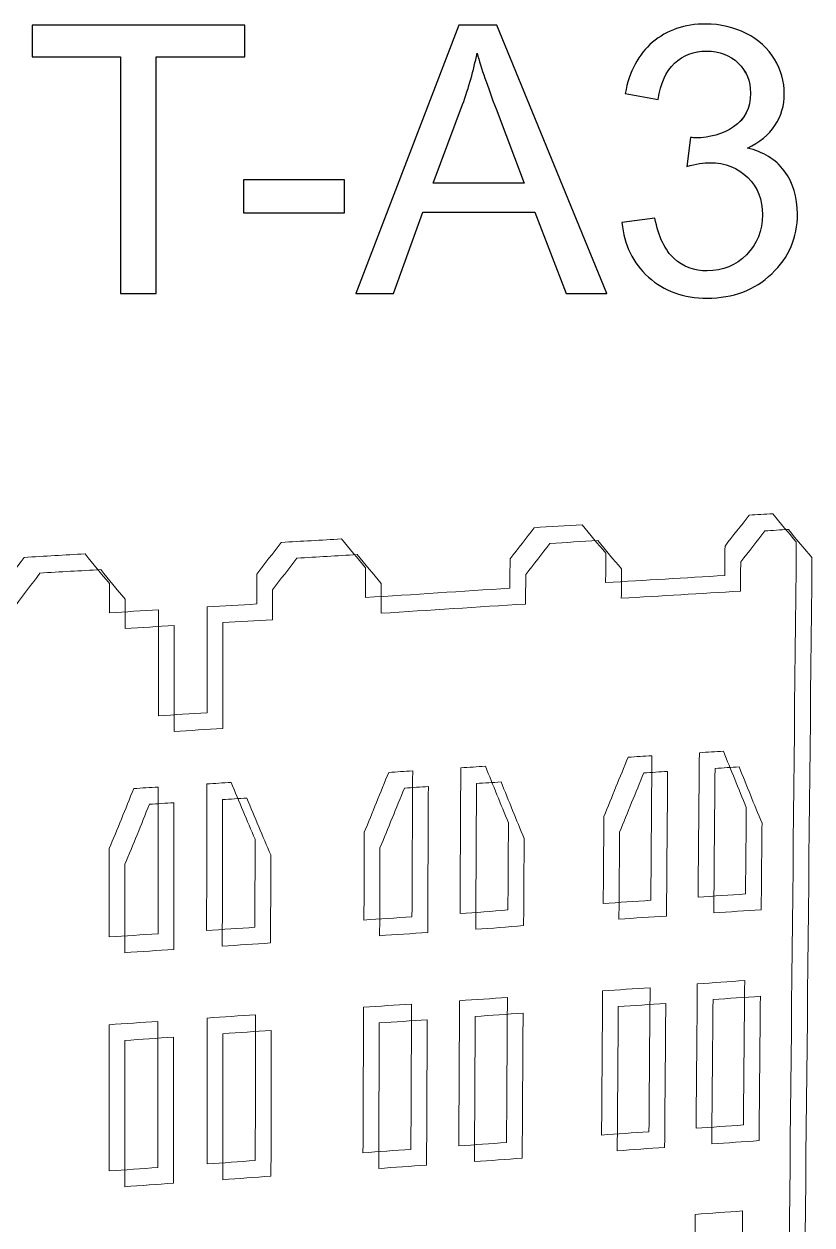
# Model space of a CAD drawing. Header units: centimetres. Extents: x -10.6 to 11.8, y -10.5 to 10.6.
# Drawn here: x 3.647 to 4.464, y -1.28 to -0.036 of the extents above; entities that cross this region are included whole.
import ezdxf

# ---------------------------------------------------------------- set-up
doc = ezdxf.new("R2010")
doc.units = ezdxf.units.CM
doc.header["$MEASUREMENT"] = 0
doc.layers.add('Livello 1', color=7, linetype='Continuous')

msp = doc.modelspace()

# ---------------------------------------------------------------- linework, layer by layer
at = {"layer": 'Livello 1', "color": 250, "lineweight": 9}
for points, knots in [([(4.26664, -0.24178), (4.26664, -0.24178), (4.30072, -0.23725), (4.30072, -0.23725), (4.30072, -0.23725), (4.30467, -0.25659), (4.31133, -0.27049), (4.32071, -0.27903), (4.32071, -0.27903), (4.33015, -0.28757), (4.3416, -0.29184), (4.35512, -0.29184), (4.35512, -0.29184), (4.37116, -0.29184), (4.38474, -0.28627), (4.3958, -0.27515), (4.3958, -0.27515), (4.40679, -0.26403), (4.41236, -0.25025), (4.41236, -0.23382), (4.41236, -0.23382), (4.41236, -0.21817), (4.40725, -0.20523), (4.39703, -0.19508), (4.39703, -0.19508), (4.38674, -0.18493), (4.37374, -0.17982), (4.35796, -0.17982), (4.35796, -0.17982), (4.35149, -0.17982), (4.34347, -0.18111), (4.3339, -0.18363), (4.3339, -0.18363), (4.3339, -0.18363), (4.33772, -0.15369), (4.33772, -0.15369), (4.33772, -0.15369), (4.33998, -0.15395), (4.34179, -0.15408), (4.34322, -0.15408), (4.34322, -0.15408), (4.3577, -0.15408), (4.37077, -0.15026), (4.38241, -0.14269), (4.38241, -0.14269), (4.39405, -0.13512), (4.39987, -0.12342), (4.39987, -0.10764), (4.39987, -0.10764), (4.39987, -0.09515), (4.3956, -0.08474), (4.38713, -0.07659), (4.38713, -0.07659), (4.37866, -0.06838), (4.36773, -0.06424), (4.35434, -0.06424), (4.35434, -0.06424), (4.34108, -0.06424), (4.33002, -0.06844), (4.32123, -0.07672), (4.32123, -0.07672), (4.31236, -0.08507), (4.30667, -0.09761), (4.30415, -0.1143), (4.30415, -0.1143), (4.30415, -0.1143), (4.27007, -0.10822), (4.27007, -0.10822), (4.27007, -0.10822), (4.27421, -0.08532), (4.28371, -0.0676), (4.29846, -0.05506), (4.29846, -0.05506), (4.31327, -0.04251), (4.33164, -0.03617), (4.35363, -0.03617), (4.35363, -0.03617), (4.36876, -0.03617), (4.38273, -0.03947), (4.39547, -0.04594), (4.39547, -0.04594), (4.40822, -0.05247), (4.41798, -0.06133), (4.42477, -0.07258), (4.42477, -0.07258), (4.4315, -0.08384), (4.43493, -0.09574), (4.43493, -0.10841), (4.43493, -0.10841), (4.43493, -0.12038), (4.43169, -0.13131), (4.42523, -0.1412), (4.42523, -0.1412), (4.41876, -0.15104), (4.40925, -0.15886), (4.39664, -0.16468), (4.39664, -0.16468), (4.41307, -0.16843), (4.42581, -0.17632), (4.43493, -0.18829), (4.43493, -0.18829), (4.44398, -0.20019), (4.44851, -0.21513), (4.44851, -0.23305), (4.44851, -0.23305), (4.44851, -0.2573), (4.43971, -0.27787), (4.42199, -0.29475), (4.42199, -0.29475), (4.40434, -0.31163), (4.38196, -0.32004), (4.35492, -0.32004), (4.35492, -0.32004), (4.33054, -0.32004), (4.3103, -0.31279), (4.29419, -0.29824), (4.29419, -0.29824), (4.27809, -0.28375), (4.2689, -0.26493), (4.26664, -0.24178)], [0, 0, 0, 0, 0.0333333, 0.0333333, 0.0333333, 0.0333333, 0.0666667, 0.0666667, 0.0666667, 0.0666667, 0.1, 0.1, 0.1, 0.1, 0.1333333, 0.1333333, 0.1333333, 0.1333333, 0.1666667, 0.1666667, 0.1666667, 0.1666667, 0.2, 0.2, 0.2, 0.2, 0.2333333, 0.2333333, 0.2333333, 0.2333333, 0.2666667, 0.2666667, 0.2666667, 0.2666667, 0.3, 0.3, 0.3, 0.3, 0.3333333, 0.3333333, 0.3333333, 0.3333333, 0.3666667, 0.3666667, 0.3666667, 0.3666667, 0.4, 0.4, 0.4, 0.4, 0.4333333, 0.4333333, 0.4333333, 0.4333333, 0.4666667, 0.4666667, 0.4666667, 0.4666667, 0.5, 0.5, 0.5, 0.5, 0.5333333, 0.5333333, 0.5333333, 0.5333333, 0.5666667, 0.5666667, 0.5666667, 0.5666667, 0.6, 0.6, 0.6, 0.6, 0.6333333, 0.6333333, 0.6333333, 0.6333333, 0.6666667, 0.6666667, 0.6666667, 0.6666667, 0.7, 0.7, 0.7, 0.7, 0.7333333, 0.7333333, 0.7333333, 0.7333333, 0.7666667, 0.7666667, 0.7666667, 0.7666667, 0.8, 0.8, 0.8, 0.8, 0.8333333, 0.8333333, 0.8333333, 0.8333333, 0.8666667, 0.8666667, 0.8666667, 0.8666667, 0.9, 0.9, 0.9, 0.9, 0.9333333, 0.9333333, 0.9333333, 0.9333333, 0.9666667, 0.9666667, 0.9666667, 0.9666667, 1, 1, 1, 1]), ([(4.26665, -0.24178), (4.26665, -0.24178), (4.30073, -0.23725), (4.30073, -0.23725), (4.30073, -0.23725), (4.30468, -0.25659), (4.31134, -0.27049), (4.32072, -0.27903), (4.32072, -0.27903), (4.33016, -0.28757), (4.34161, -0.29184), (4.35513, -0.29184), (4.35513, -0.29184), (4.37117, -0.29184), (4.38475, -0.28627), (4.39581, -0.27515), (4.39581, -0.27515), (4.4068, -0.26403), (4.41237, -0.25025), (4.41237, -0.23382), (4.41237, -0.23382), (4.41237, -0.21817), (4.40726, -0.20523), (4.39704, -0.19508), (4.39704, -0.19508), (4.38675, -0.18493), (4.37375, -0.17982), (4.35797, -0.17982), (4.35797, -0.17982), (4.3515, -0.17982), (4.34348, -0.18111), (4.33391, -0.18363), (4.33391, -0.18363), (4.33391, -0.18363), (4.33773, -0.15369), (4.33773, -0.15369), (4.33773, -0.15369), (4.33999, -0.15395), (4.3418, -0.15408), (4.34323, -0.15408), (4.34323, -0.15408), (4.35771, -0.15408), (4.37078, -0.15026), (4.38242, -0.14269), (4.38242, -0.14269), (4.39406, -0.13512), (4.39988, -0.12342), (4.39988, -0.10764), (4.39988, -0.10764), (4.39988, -0.09515), (4.39561, -0.08474), (4.38714, -0.07659), (4.38714, -0.07659), (4.37867, -0.06838), (4.36774, -0.06424), (4.35435, -0.06424), (4.35435, -0.06424), (4.34109, -0.06424), (4.33003, -0.06844), (4.32124, -0.07672), (4.32124, -0.07672), (4.31237, -0.08507), (4.30668, -0.09761), (4.30416, -0.1143), (4.30416, -0.1143), (4.30416, -0.1143), (4.27008, -0.10822), (4.27008, -0.10822), (4.27008, -0.10822), (4.27422, -0.08532), (4.28372, -0.0676), (4.29847, -0.05506), (4.29847, -0.05506), (4.31328, -0.04251), (4.33165, -0.03617), (4.35364, -0.03617), (4.35364, -0.03617), (4.36877, -0.03617), (4.38274, -0.03947), (4.39548, -0.04594), (4.39548, -0.04594), (4.40823, -0.05247), (4.41799, -0.06133), (4.42478, -0.07258), (4.42478, -0.07258), (4.43151, -0.08384), (4.43494, -0.09574), (4.43494, -0.10841), (4.43494, -0.10841), (4.43494, -0.12038), (4.4317, -0.13131), (4.42524, -0.1412), (4.42524, -0.1412), (4.41877, -0.15104), (4.40926, -0.15886), (4.39665, -0.16468), (4.39665, -0.16468), (4.41308, -0.16843), (4.42582, -0.17632), (4.43494, -0.18829), (4.43494, -0.18829), (4.44399, -0.20019), (4.44852, -0.21513), (4.44852, -0.23305), (4.44852, -0.23305), (4.44852, -0.2573), (4.43972, -0.27787), (4.422, -0.29475), (4.422, -0.29475), (4.40435, -0.31163), (4.38197, -0.32004), (4.35493, -0.32004), (4.35493, -0.32004), (4.33055, -0.32004), (4.31031, -0.31279), (4.2942, -0.29824), (4.2942, -0.29824), (4.2781, -0.28375), (4.26891, -0.26493), (4.26665, -0.24178)], [0, 0, 0, 0, 0.0333333, 0.0333333, 0.0333333, 0.0333333, 0.0666667, 0.0666667, 0.0666667, 0.0666667, 0.1, 0.1, 0.1, 0.1, 0.1333333, 0.1333333, 0.1333333, 0.1333333, 0.1666667, 0.1666667, 0.1666667, 0.1666667, 0.2, 0.2, 0.2, 0.2, 0.2333333, 0.2333333, 0.2333333, 0.2333333, 0.2666667, 0.2666667, 0.2666667, 0.2666667, 0.3, 0.3, 0.3, 0.3, 0.3333333, 0.3333333, 0.3333333, 0.3333333, 0.3666667, 0.3666667, 0.3666667, 0.3666667, 0.4, 0.4, 0.4, 0.4, 0.4333333, 0.4333333, 0.4333333, 0.4333333, 0.4666667, 0.4666667, 0.4666667, 0.4666667, 0.5, 0.5, 0.5, 0.5, 0.5333333, 0.5333333, 0.5333333, 0.5333333, 0.5666667, 0.5666667, 0.5666667, 0.5666667, 0.6, 0.6, 0.6, 0.6, 0.6333333, 0.6333333, 0.6333333, 0.6333333, 0.6666667, 0.6666667, 0.6666667, 0.6666667, 0.7, 0.7, 0.7, 0.7, 0.7333333, 0.7333333, 0.7333333, 0.7333333, 0.7666667, 0.7666667, 0.7666667, 0.7666667, 0.8, 0.8, 0.8, 0.8, 0.8333333, 0.8333333, 0.8333333, 0.8333333, 0.8666667, 0.8666667, 0.8666667, 0.8666667, 0.9, 0.9, 0.9, 0.9, 0.9333333, 0.9333333, 0.9333333, 0.9333333, 0.9666667, 0.9666667, 0.9666667, 0.9666667, 1, 1, 1, 1]), ([(3.74729, -0.31512), (3.74729, -0.31512), (3.74729, -0.07012), (3.74729, -0.07012), (3.74729, -0.07012), (3.74729, -0.07012), (3.65577, -0.07012), (3.65577, -0.07012), (3.65577, -0.07012), (3.65577, -0.07012), (3.65577, -0.03733), (3.65577, -0.03733), (3.65577, -0.03733), (3.65577, -0.03733), (3.87593, -0.03733), (3.87593, -0.03733), (3.87593, -0.03733), (3.87593, -0.03733), (3.87593, -0.07012), (3.87593, -0.07012), (3.87593, -0.07012), (3.87593, -0.07012), (3.78402, -0.07012), (3.78402, -0.07012), (3.78402, -0.07012), (3.78402, -0.07012), (3.78402, -0.31512), (3.78402, -0.31512), (3.78402, -0.31512), (3.78402, -0.31512), (3.74729, -0.31512), (3.74729, -0.31512)], [0, 0, 0, 0, 0.125, 0.125, 0.125, 0.125, 0.25, 0.25, 0.25, 0.25, 0.375, 0.375, 0.375, 0.375, 0.5, 0.5, 0.5, 0.5, 0.625, 0.625, 0.625, 0.625, 0.75, 0.75, 0.75, 0.75, 0.875, 0.875, 0.875, 0.875, 1, 1, 1, 1]), ([(3.7473, -0.31512), (3.7473, -0.31512), (3.7473, -0.07012), (3.7473, -0.07012), (3.7473, -0.07012), (3.7473, -0.07012), (3.65578, -0.07012), (3.65578, -0.07012), (3.65578, -0.07012), (3.65578, -0.07012), (3.65578, -0.03733), (3.65578, -0.03733), (3.65578, -0.03733), (3.65578, -0.03733), (3.87594, -0.03733), (3.87594, -0.03733), (3.87594, -0.03733), (3.87594, -0.03733), (3.87594, -0.07012), (3.87594, -0.07012), (3.87594, -0.07012), (3.87594, -0.07012), (3.78403, -0.07012), (3.78403, -0.07012), (3.78403, -0.07012), (3.78403, -0.07012), (3.78403, -0.31512), (3.78403, -0.31512), (3.78403, -0.31512), (3.78403, -0.31512), (3.7473, -0.31512), (3.7473, -0.31512)], [0, 0, 0, 0, 0.125, 0.125, 0.125, 0.125, 0.25, 0.25, 0.25, 0.25, 0.375, 0.375, 0.375, 0.375, 0.5, 0.5, 0.5, 0.5, 0.625, 0.625, 0.625, 0.625, 0.75, 0.75, 0.75, 0.75, 0.875, 0.875, 0.875, 0.875, 1, 1, 1, 1]), ([(3.99092, -0.31512), (3.99092, -0.31512), (4.09763, -0.03733), (4.09763, -0.03733), (4.09763, -0.03733), (4.09763, -0.03733), (4.13722, -0.03733), (4.13722, -0.03733), (4.13722, -0.03733), (4.13722, -0.03733), (4.25092, -0.31512), (4.25092, -0.31512), (4.25092, -0.31512), (4.25092, -0.31512), (4.20901, -0.31512), (4.20901, -0.31512), (4.20901, -0.31512), (4.20901, -0.31512), (4.1766, -0.23098), (4.1766, -0.23098), (4.1766, -0.23098), (4.1766, -0.23098), (4.06045, -0.23098), (4.06045, -0.23098), (4.06045, -0.23098), (4.06045, -0.23098), (4.02998, -0.31512), (4.02998, -0.31512), (4.02998, -0.31512), (4.02998, -0.31512), (3.99092, -0.31512), (3.99092, -0.31512)], [0, 0, 0, 0, 0.125, 0.125, 0.125, 0.125, 0.25, 0.25, 0.25, 0.25, 0.375, 0.375, 0.375, 0.375, 0.5, 0.5, 0.5, 0.5, 0.625, 0.625, 0.625, 0.625, 0.75, 0.75, 0.75, 0.75, 0.875, 0.875, 0.875, 0.875, 1, 1, 1, 1]), ([(3.99093, -0.31512), (3.99093, -0.31512), (4.09764, -0.03733), (4.09764, -0.03733), (4.09764, -0.03733), (4.09764, -0.03733), (4.13723, -0.03733), (4.13723, -0.03733), (4.13723, -0.03733), (4.13723, -0.03733), (4.25093, -0.31512), (4.25093, -0.31512), (4.25093, -0.31512), (4.25093, -0.31512), (4.20902, -0.31512), (4.20902, -0.31512), (4.20902, -0.31512), (4.20902, -0.31512), (4.17661, -0.23098), (4.17661, -0.23098), (4.17661, -0.23098), (4.17661, -0.23098), (4.06046, -0.23098), (4.06046, -0.23098), (4.06046, -0.23098), (4.06046, -0.23098), (4.02999, -0.31512), (4.02999, -0.31512), (4.02999, -0.31512), (4.02999, -0.31512), (3.99093, -0.31512), (3.99093, -0.31512)], [0, 0, 0, 0, 0.125, 0.125, 0.125, 0.125, 0.25, 0.25, 0.25, 0.25, 0.375, 0.375, 0.375, 0.375, 0.5, 0.5, 0.5, 0.5, 0.625, 0.625, 0.625, 0.625, 0.75, 0.75, 0.75, 0.75, 0.875, 0.875, 0.875, 0.875, 1, 1, 1, 1]), ([(4.07105, -0.20103), (4.07105, -0.20103), (4.16529, -0.20103), (4.16529, -0.20103), (4.16529, -0.20103), (4.16529, -0.20103), (4.13625, -0.12413), (4.13625, -0.12413), (4.13625, -0.12413), (4.12745, -0.10078), (4.12085, -0.08157), (4.11658, -0.0665), (4.11658, -0.0665), (4.11303, -0.08435), (4.10805, -0.10201), (4.10158, -0.1196), (4.10158, -0.1196), (4.10158, -0.1196), (4.07105, -0.20103), (4.07105, -0.20103)], [0, 0, 0, 0, 0.2, 0.2, 0.2, 0.2, 0.4, 0.4, 0.4, 0.4, 0.6, 0.6, 0.6, 0.6, 0.8, 0.8, 0.8, 0.8, 1, 1, 1, 1]), ([(4.07106, -0.20103), (4.07106, -0.20103), (4.1653, -0.20103), (4.1653, -0.20103), (4.1653, -0.20103), (4.1653, -0.20103), (4.13626, -0.12413), (4.13626, -0.12413), (4.13626, -0.12413), (4.12746, -0.10078), (4.12086, -0.08157), (4.11659, -0.0665), (4.11659, -0.0665), (4.11304, -0.08435), (4.10806, -0.10201), (4.10159, -0.1196), (4.10159, -0.1196), (4.10159, -0.1196), (4.07106, -0.20103), (4.07106, -0.20103)], [0, 0, 0, 0, 0.2, 0.2, 0.2, 0.2, 0.4, 0.4, 0.4, 0.4, 0.6, 0.6, 0.6, 0.6, 0.8, 0.8, 0.8, 0.8, 1, 1, 1, 1]), ([(3.87457, -0.23175), (3.87457, -0.23175), (3.87457, -0.19747), (3.87457, -0.19747), (3.87457, -0.19747), (3.87457, -0.19747), (3.97941, -0.19747), (3.97941, -0.19747), (3.97941, -0.19747), (3.97941, -0.19747), (3.97941, -0.23175), (3.97941, -0.23175), (3.97941, -0.23175), (3.97941, -0.23175), (3.87457, -0.23175), (3.87457, -0.23175)], [0, 0, 0, 0, 0.25, 0.25, 0.25, 0.25, 0.5, 0.5, 0.5, 0.5, 0.75, 0.75, 0.75, 0.75, 1, 1, 1, 1]), ([(3.87458, -0.23175), (3.87458, -0.23175), (3.87458, -0.19747), (3.87458, -0.19747), (3.87458, -0.19747), (3.87458, -0.19747), (3.97942, -0.19747), (3.97942, -0.19747), (3.97942, -0.19747), (3.97942, -0.19747), (3.97942, -0.23175), (3.97942, -0.23175), (3.97942, -0.23175), (3.97942, -0.23175), (3.87458, -0.23175), (3.87458, -0.23175)], [0, 0, 0, 0, 0.25, 0.25, 0.25, 0.25, 0.5, 0.5, 0.5, 0.5, 0.75, 0.75, 0.75, 0.75, 1, 1, 1, 1])]:
    msp.add_open_spline(points, degree=3, knots=knots, dxfattribs=at)
at = {"layer": 'Livello 1', "color": 7}
for points, knots in [([(4.26665, -0.24178), (4.26665, -0.24178), (4.30073, -0.23725), (4.30073, -0.23725), (4.30073, -0.23725), (4.30468, -0.25659), (4.31134, -0.27049), (4.32072, -0.27903), (4.32072, -0.27903), (4.33016, -0.28757), (4.34161, -0.29184), (4.35513, -0.29184), (4.35513, -0.29184), (4.37117, -0.29184), (4.38475, -0.28627), (4.39581, -0.27515), (4.39581, -0.27515), (4.4068, -0.26403), (4.41237, -0.25025), (4.41237, -0.23382), (4.41237, -0.23382), (4.41237, -0.21817), (4.40726, -0.20523), (4.39704, -0.19508), (4.39704, -0.19508), (4.38675, -0.18493), (4.37375, -0.17982), (4.35797, -0.17982), (4.35797, -0.17982), (4.3515, -0.17982), (4.34348, -0.18111), (4.33391, -0.18363), (4.33391, -0.18363), (4.33391, -0.18363), (4.33773, -0.15369), (4.33773, -0.15369), (4.33773, -0.15369), (4.33999, -0.15395), (4.3418, -0.15408), (4.34323, -0.15408), (4.34323, -0.15408), (4.35771, -0.15408), (4.37078, -0.15026), (4.38242, -0.14269), (4.38242, -0.14269), (4.39406, -0.13512), (4.39988, -0.12342), (4.39988, -0.10764), (4.39988, -0.10764), (4.39988, -0.09515), (4.39561, -0.08474), (4.38714, -0.07659), (4.38714, -0.07659), (4.37867, -0.06838), (4.36774, -0.06424), (4.35435, -0.06424), (4.35435, -0.06424), (4.34109, -0.06424), (4.33003, -0.06844), (4.32124, -0.07672), (4.32124, -0.07672), (4.31237, -0.08507), (4.30668, -0.09761), (4.30416, -0.1143), (4.30416, -0.1143), (4.30416, -0.1143), (4.27008, -0.10822), (4.27008, -0.10822), (4.27008, -0.10822), (4.27422, -0.08532), (4.28372, -0.0676), (4.29847, -0.05506), (4.29847, -0.05506), (4.31328, -0.04251), (4.33165, -0.03617), (4.35364, -0.03617), (4.35364, -0.03617), (4.36877, -0.03617), (4.38274, -0.03947), (4.39548, -0.04594), (4.39548, -0.04594), (4.40823, -0.05247), (4.41799, -0.06133), (4.42478, -0.07258), (4.42478, -0.07258), (4.43151, -0.08384), (4.43494, -0.09574), (4.43494, -0.10841), (4.43494, -0.10841), (4.43494, -0.12038), (4.4317, -0.13131), (4.42524, -0.1412), (4.42524, -0.1412), (4.41877, -0.15104), (4.40926, -0.15886), (4.39665, -0.16468), (4.39665, -0.16468), (4.41308, -0.16843), (4.42582, -0.17632), (4.43494, -0.18829), (4.43494, -0.18829), (4.44399, -0.20019), (4.44852, -0.21513), (4.44852, -0.23305), (4.44852, -0.23305), (4.44852, -0.2573), (4.43972, -0.27787), (4.422, -0.29475), (4.422, -0.29475), (4.40435, -0.31163), (4.38197, -0.32004), (4.35493, -0.32004), (4.35493, -0.32004), (4.33055, -0.32004), (4.31031, -0.31279), (4.2942, -0.29824), (4.2942, -0.29824), (4.2781, -0.28375), (4.26891, -0.26493), (4.26665, -0.24178)], [0, 0, 0, 0, 0.0333333, 0.0333333, 0.0333333, 0.0333333, 0.0666667, 0.0666667, 0.0666667, 0.0666667, 0.1, 0.1, 0.1, 0.1, 0.1333333, 0.1333333, 0.1333333, 0.1333333, 0.1666667, 0.1666667, 0.1666667, 0.1666667, 0.2, 0.2, 0.2, 0.2, 0.2333333, 0.2333333, 0.2333333, 0.2333333, 0.2666667, 0.2666667, 0.2666667, 0.2666667, 0.3, 0.3, 0.3, 0.3, 0.3333333, 0.3333333, 0.3333333, 0.3333333, 0.3666667, 0.3666667, 0.3666667, 0.3666667, 0.4, 0.4, 0.4, 0.4, 0.4333333, 0.4333333, 0.4333333, 0.4333333, 0.4666667, 0.4666667, 0.4666667, 0.4666667, 0.5, 0.5, 0.5, 0.5, 0.5333333, 0.5333333, 0.5333333, 0.5333333, 0.5666667, 0.5666667, 0.5666667, 0.5666667, 0.6, 0.6, 0.6, 0.6, 0.6333333, 0.6333333, 0.6333333, 0.6333333, 0.6666667, 0.6666667, 0.6666667, 0.6666667, 0.7, 0.7, 0.7, 0.7, 0.7333333, 0.7333333, 0.7333333, 0.7333333, 0.7666667, 0.7666667, 0.7666667, 0.7666667, 0.8, 0.8, 0.8, 0.8, 0.8333333, 0.8333333, 0.8333333, 0.8333333, 0.8666667, 0.8666667, 0.8666667, 0.8666667, 0.9, 0.9, 0.9, 0.9, 0.9333333, 0.9333333, 0.9333333, 0.9333333, 0.9666667, 0.9666667, 0.9666667, 0.9666667, 1, 1, 1, 1]), ([(3.7473, -0.31512), (3.7473, -0.31512), (3.7473, -0.07012), (3.7473, -0.07012), (3.7473, -0.07012), (3.7473, -0.07012), (3.65578, -0.07012), (3.65578, -0.07012), (3.65578, -0.07012), (3.65578, -0.07012), (3.65578, -0.03733), (3.65578, -0.03733), (3.65578, -0.03733), (3.65578, -0.03733), (3.87594, -0.03733), (3.87594, -0.03733), (3.87594, -0.03733), (3.87594, -0.03733), (3.87594, -0.07012), (3.87594, -0.07012), (3.87594, -0.07012), (3.87594, -0.07012), (3.78403, -0.07012), (3.78403, -0.07012), (3.78403, -0.07012), (3.78403, -0.07012), (3.78403, -0.31512), (3.78403, -0.31512), (3.78403, -0.31512), (3.78403, -0.31512), (3.7473, -0.31512), (3.7473, -0.31512)], [0, 0, 0, 0, 0.125, 0.125, 0.125, 0.125, 0.25, 0.25, 0.25, 0.25, 0.375, 0.375, 0.375, 0.375, 0.5, 0.5, 0.5, 0.5, 0.625, 0.625, 0.625, 0.625, 0.75, 0.75, 0.75, 0.75, 0.875, 0.875, 0.875, 0.875, 1, 1, 1, 1]), ([(3.99093, -0.31512), (3.99093, -0.31512), (4.09764, -0.03733), (4.09764, -0.03733), (4.09764, -0.03733), (4.09764, -0.03733), (4.13723, -0.03733), (4.13723, -0.03733), (4.13723, -0.03733), (4.13723, -0.03733), (4.25093, -0.31512), (4.25093, -0.31512), (4.25093, -0.31512), (4.25093, -0.31512), (4.20902, -0.31512), (4.20902, -0.31512), (4.20902, -0.31512), (4.20902, -0.31512), (4.17661, -0.23098), (4.17661, -0.23098), (4.17661, -0.23098), (4.17661, -0.23098), (4.06046, -0.23098), (4.06046, -0.23098), (4.06046, -0.23098), (4.06046, -0.23098), (4.02999, -0.31512), (4.02999, -0.31512), (4.02999, -0.31512), (4.02999, -0.31512), (3.99093, -0.31512), (3.99093, -0.31512)], [0, 0, 0, 0, 0.125, 0.125, 0.125, 0.125, 0.25, 0.25, 0.25, 0.25, 0.375, 0.375, 0.375, 0.375, 0.5, 0.5, 0.5, 0.5, 0.625, 0.625, 0.625, 0.625, 0.75, 0.75, 0.75, 0.75, 0.875, 0.875, 0.875, 0.875, 1, 1, 1, 1]), ([(4.07106, -0.20103), (4.07106, -0.20103), (4.1653, -0.20103), (4.1653, -0.20103), (4.1653, -0.20103), (4.1653, -0.20103), (4.13626, -0.12413), (4.13626, -0.12413), (4.13626, -0.12413), (4.12746, -0.10078), (4.12086, -0.08157), (4.11659, -0.0665), (4.11659, -0.0665), (4.11304, -0.08435), (4.10806, -0.10201), (4.10159, -0.1196), (4.10159, -0.1196), (4.10159, -0.1196), (4.07106, -0.20103), (4.07106, -0.20103)], [0, 0, 0, 0, 0.2, 0.2, 0.2, 0.2, 0.4, 0.4, 0.4, 0.4, 0.6, 0.6, 0.6, 0.6, 0.8, 0.8, 0.8, 0.8, 1, 1, 1, 1]), ([(3.87458, -0.23175), (3.87458, -0.23175), (3.87458, -0.19747), (3.87458, -0.19747), (3.87458, -0.19747), (3.87458, -0.19747), (3.97942, -0.19747), (3.97942, -0.19747), (3.97942, -0.19747), (3.97942, -0.19747), (3.97942, -0.23175), (3.97942, -0.23175), (3.97942, -0.23175), (3.97942, -0.23175), (3.87458, -0.23175), (3.87458, -0.23175)], [0, 0, 0, 0, 0.25, 0.25, 0.25, 0.25, 0.5, 0.5, 0.5, 0.5, 0.75, 0.75, 0.75, 0.75, 1, 1, 1, 1])]:
    msp.add_open_spline(points, degree=3, knots=knots, dxfattribs=at)
at = {"layer": 'Livello 1', "color": 7, "lineweight": 9}
for points, knots in [([(3.43862, -6.79409), (3.43845, -6.77824), (3.43839, -6.76172), (3.43833, -6.74521), (3.43833, -6.74521), (3.45399, -6.74214), (3.46977, -6.73904), (3.48556, -6.73596), (3.48556, -6.73596), (3.48563, -6.80575), (3.48584, -6.87492), (3.48616, -6.94406), (3.48616, -6.94406), (3.59179, -6.92283), (3.69685, -6.90172), (3.80141, -6.88069), (3.80141, -6.88069), (3.90539, -6.85977), (4.00901, -6.83893), (4.11217, -6.81819), (4.11217, -6.81819), (4.11259, -6.74996), (4.11312, -6.68174), (4.11366, -6.61287), (4.11366, -6.61287), (4.12884, -6.60989), (4.14415, -6.6069), (4.15945, -6.6039), (4.15945, -6.6039), (4.15923, -6.62018), (4.15912, -6.63643), (4.15901, -6.65206), (4.15901, -6.65206), (4.16278, -6.65506), (4.16667, -6.65805), (4.17044, -6.66041), (4.17044, -6.66041), (4.17423, -6.65968), (4.17803, -6.65892), (4.18193, -6.65816), (4.18193, -6.65816), (4.18561, -6.65743), (4.18952, -6.65667), (4.19332, -6.65591), (4.19332, -6.65591), (4.19701, -6.65205), (4.20096, -6.64754), (4.20478, -6.64304), (4.20478, -6.64304), (4.20774, -6.24327), (4.21087, -5.83788), (4.21389, -5.42874), (4.21389, -5.42874), (4.21695, -5.01462), (4.22007, -4.59547), (4.22321, -4.17135), (4.22321, -4.17135), (4.22652, -3.74097), (4.22974, -3.30622), (4.233, -2.86648), (4.233, -2.86648), (4.23629, -2.42111), (4.23963, -1.97012), (4.24314, -1.51413), (4.24314, -1.51413), (4.30004, -1.50965), (4.35681, -1.50518), (4.41372, -1.50071), (4.41372, -1.50071), (4.42183, -1.49075), (4.42995, -1.48016), (4.43833, -1.46957), (4.43833, -1.46957), (4.4413, -1.17342), (4.44431, -0.87417), (4.44734, -0.57244), (4.44734, -0.57244), (4.43907, -0.56297), (4.43105, -0.55349), (4.42302, -0.54338), (4.42302, -0.54338), (4.41477, -0.54387), (4.40652, -0.54434), (4.3984, -0.54482), (4.3984, -0.54482), (4.39005, -0.55589), (4.38171, -0.56633), (4.37349, -0.57678), (4.37349, -0.57678), (4.3734, -0.58737), (4.37331, -0.59734), (4.37322, -0.60731), (4.37322, -0.60731), (4.332, -0.60976), (4.2909, -0.6122), (4.2498, -0.61466), (4.2498, -0.61466), (4.24988, -0.60466), (4.24995, -0.59467), (4.25002, -0.58405), (4.25002, -0.58405), (4.24172, -0.57455), (4.23368, -0.56502), (4.2255, -0.55489), (4.2255, -0.55489), (4.209, -0.55585), (4.19236, -0.55682), (4.17586, -0.55777), (4.17586, -0.55777), (4.16754, -0.5689), (4.1591, -0.5794), (4.15078, -0.58989), (4.15078, -0.58989), (4.15073, -0.60053), (4.15066, -0.61055), (4.1506, -0.62056), (4.1506, -0.62056), (4.10074, -0.62353), (4.05089, -0.62713), (4.0009, -0.6301), (4.0009, -0.6301), (4.00094, -0.61943), (4.00098, -0.60939), (4.00102, -0.59934), (4.00102, -0.59934), (3.99256, -0.58916), (3.98435, -0.57961), (3.97601, -0.56942), (3.97601, -0.56942), (3.95525, -0.57063), (3.93449, -0.57183), (3.91373, -0.57304), (3.91373, -0.57304), (3.90519, -0.58423), (3.89679, -0.59479), (3.88851, -0.60597), (3.88851, -0.60597), (3.88849, -0.61604), (3.88846, -0.6261), (3.88843, -0.6368), (3.88843, -0.6368), (3.87116, -0.63782), (3.85416, -0.63884), (3.83703, -0.63986), (3.83703, -0.63986), (3.83695, -0.6764), (3.83689, -0.71293), (3.83682, -0.74946), (3.83682, -0.74946), (3.81996, -0.7505), (3.80311, -0.75154), (3.78639, -0.75258), (3.78639, -0.75258), (3.78643, -0.71601), (3.78648, -0.67944), (3.78653, -0.64287), (3.78653, -0.64287), (3.76965, -0.64388), (3.75264, -0.64489), (3.73577, -0.64589), (3.73577, -0.64589), (3.73578, -0.6358), (3.73578, -0.6257), (3.73578, -0.6156), (3.73578, -0.6156), (3.72716, -0.60537), (3.71878, -0.59576), (3.71041, -0.58489), (3.71041, -0.58489), (3.68952, -0.58612), (3.6685, -0.58734), (3.64735, -0.58856), (3.64735, -0.58856), (3.63885, -0.60044), (3.63035, -0.61106), (3.62199, -0.6223), (3.62199, -0.6223), (3.62199, -0.63243), (3.622, -0.64255), (3.62201, -0.65267), (3.62201, -0.65267), (3.571, -0.65572), (3.51972, -0.65876), (3.46857, -0.66181), (3.46857, -0.66181), (3.46854, -0.65102), (3.46852, -0.64087), (3.46849, -0.63072), (3.46849, -0.63072), (3.45982, -0.62044), (3.45128, -0.61078), (3.44261, -0.60049), (3.44261, -0.60049), (3.42546, -0.60149), (3.40831, -0.60248), (3.39129, -0.60348), (3.39129, -0.60348), (3.38257, -0.61543), (3.3741, -0.62674), (3.36564, -0.63805), (3.36564, -0.63805), (3.36569, -0.64822), (3.36572, -0.65776), (3.36577, -0.66793), (3.36577, -0.66793), (3.32274, -0.67049), (3.27958, -0.67305), (3.23655, -0.67562), (3.23655, -0.67562), (3.23649, -0.66478), (3.23643, -0.65458), (3.23637, -0.64439), (3.23637, -0.64439), (3.22767, -0.63406), (3.21897, -0.62437), (3.21027, -0.61403), (3.21027, -0.61403), (3.20163, -0.61452), (3.19312, -0.61502), (3.18448, -0.61553), (3.18448, -0.61553), (3.17578, -0.62689), (3.16709, -0.63761), (3.15865, -0.64834), (3.15865, -0.64834), (3.16078, -0.95861), (3.16289, -1.26568), (3.16497, -1.5702), (3.16497, -1.5702), (3.17345, -1.57975), (3.18205, -1.5893), (3.19077, -1.59819), (3.19077, -1.59819), (3.25047, -1.59349), (3.31004, -1.58881), (3.36962, -1.58412), (3.36962, -1.58412), (3.37338, -2.50731), (3.37712, -3.40953), (3.38075, -4.2882), (3.38075, -4.2882), (3.38428, -5.1459), (3.38788, -5.98516), (3.3912, -6.80344), (3.3912, -6.80344), (3.39454, -6.80661), (3.39787, -6.80976), (3.40132, -6.81227), (3.40132, -6.81227), (3.41104, -6.81034), (3.41768, -6.80903), (3.4274, -6.8071), (3.4274, -6.8071), (3.43119, -6.80319), (3.43485, -6.79864), (3.43862, -6.79409)], [0, 0, 0, 0, 0.015625, 0.015625, 0.015625, 0.015625, 0.03125, 0.03125, 0.03125, 0.03125, 0.046875, 0.046875, 0.046875, 0.046875, 0.0625, 0.0625, 0.0625, 0.0625, 0.078125, 0.078125, 0.078125, 0.078125, 0.09375, 0.09375, 0.09375, 0.09375, 0.109375, 0.109375, 0.109375, 0.109375, 0.125, 0.125, 0.125, 0.125, 0.140625, 0.140625, 0.140625, 0.140625, 0.15625, 0.15625, 0.15625, 0.15625, 0.171875, 0.171875, 0.171875, 0.171875, 0.1875, 0.1875, 0.1875, 0.1875, 0.203125, 0.203125, 0.203125, 0.203125, 0.21875, 0.21875, 0.21875, 0.21875, 0.234375, 0.234375, 0.234375, 0.234375, 0.25, 0.25, 0.25, 0.25, 0.265625, 0.265625, 0.265625, 0.265625, 0.28125, 0.28125, 0.28125, 0.28125, 0.296875, 0.296875, 0.296875, 0.296875, 0.3125, 0.3125, 0.3125, 0.3125, 0.328125, 0.328125, 0.328125, 0.328125, 0.34375, 0.34375, 0.34375, 0.34375, 0.359375, 0.359375, 0.359375, 0.359375, 0.375, 0.375, 0.375, 0.375, 0.390625, 0.390625, 0.390625, 0.390625, 0.40625, 0.40625, 0.40625, 0.40625, 0.421875, 0.421875, 0.421875, 0.421875, 0.4375, 0.4375, 0.4375, 0.4375, 0.453125, 0.453125, 0.453125, 0.453125, 0.46875, 0.46875, 0.46875, 0.46875, 0.484375, 0.484375, 0.484375, 0.484375, 0.5, 0.5, 0.5, 0.5, 0.515625, 0.515625, 0.515625, 0.515625, 0.53125, 0.53125, 0.53125, 0.53125, 0.546875, 0.546875, 0.546875, 0.546875, 0.5625, 0.5625, 0.5625, 0.5625, 0.578125, 0.578125, 0.578125, 0.578125, 0.59375, 0.59375, 0.59375, 0.59375, 0.609375, 0.609375, 0.609375, 0.609375, 0.625, 0.625, 0.625, 0.625, 0.640625, 0.640625, 0.640625, 0.640625, 0.65625, 0.65625, 0.65625, 0.65625, 0.671875, 0.671875, 0.671875, 0.671875, 0.6875, 0.6875, 0.6875, 0.6875, 0.703125, 0.703125, 0.703125, 0.703125, 0.71875, 0.71875, 0.71875, 0.71875, 0.734375, 0.734375, 0.734375, 0.734375, 0.75, 0.75, 0.75, 0.75, 0.765625, 0.765625, 0.765625, 0.765625, 0.78125, 0.78125, 0.78125, 0.78125, 0.796875, 0.796875, 0.796875, 0.796875, 0.8125, 0.8125, 0.8125, 0.8125, 0.828125, 0.828125, 0.828125, 0.828125, 0.84375, 0.84375, 0.84375, 0.84375, 0.859375, 0.859375, 0.859375, 0.859375, 0.875, 0.875, 0.875, 0.875, 0.890625, 0.890625, 0.890625, 0.890625, 0.90625, 0.90625, 0.90625, 0.90625, 0.921875, 0.921875, 0.921875, 0.921875, 0.9375, 0.9375, 0.9375, 0.9375, 0.953125, 0.953125, 0.953125, 0.953125, 0.96875, 0.96875, 0.96875, 0.96875, 0.984375, 0.984375, 0.984375, 0.984375, 1, 1, 1, 1]), ([(3.45488, -6.81035), (3.45471, -6.7945), (3.45465, -6.77798), (3.45459, -6.76147), (3.45459, -6.76147), (3.47025, -6.7584), (3.48603, -6.7553), (3.50181, -6.75221), (3.50181, -6.75221), (3.50189, -6.82201), (3.50209, -6.89117), (3.50241, -6.96031), (3.50241, -6.96031), (3.60805, -6.93909), (3.7131, -6.91798), (3.81767, -6.89694), (3.81767, -6.89694), (3.92165, -6.87603), (4.02527, -6.85519), (4.12842, -6.83445), (4.12842, -6.83445), (4.12884, -6.76622), (4.12938, -6.698), (4.12991, -6.62912), (4.12991, -6.62912), (4.1451, -6.62615), (4.1604, -6.62315), (4.17571, -6.62015), (4.17571, -6.62015), (4.17548, -6.63643), (4.17537, -6.65269), (4.17527, -6.66832), (4.17527, -6.66832), (4.17904, -6.67132), (4.18292, -6.6743), (4.18669, -6.67667), (4.18669, -6.67667), (4.19048, -6.67593), (4.19428, -6.67518), (4.19819, -6.67442), (4.19819, -6.67442), (4.20187, -6.67368), (4.20578, -6.67292), (4.20957, -6.67216), (4.20957, -6.67216), (4.21327, -6.66831), (4.21721, -6.6638), (4.22103, -6.6593), (4.22103, -6.6593), (4.22399, -6.25953), (4.22713, -5.85414), (4.23015, -5.445), (4.23015, -5.445), (4.23321, -5.03087), (4.23632, -4.61173), (4.23947, -4.1876), (4.23947, -4.1876), (4.24278, -3.75723), (4.246, -3.32247), (4.24925, -2.88273), (4.24925, -2.88273), (4.25254, -2.43736), (4.25589, -1.98637), (4.2594, -1.53039), (4.2594, -1.53039), (4.3163, -1.5259), (4.37307, -1.52144), (4.42997, -1.51697), (4.42997, -1.51697), (4.43808, -1.507), (4.4462, -1.49642), (4.45458, -1.48582), (4.45458, -1.48582), (4.45756, -1.18968), (4.46057, -0.89043), (4.4636, -0.5887), (4.4636, -0.5887), (4.45533, -0.57923), (4.4473, -0.56975), (4.43928, -0.55964), (4.43928, -0.55964), (4.43103, -0.56012), (4.42277, -0.56059), (4.41465, -0.56107), (4.41465, -0.56107), (4.4063, -0.57214), (4.39796, -0.58259), (4.38975, -0.59304), (4.38975, -0.59304), (4.38966, -0.60362), (4.38957, -0.6136), (4.38947, -0.62357), (4.38947, -0.62357), (4.34825, -0.62601), (4.30715, -0.62846), (4.26605, -0.63091), (4.26605, -0.63091), (4.26613, -0.62092), (4.26621, -0.61093), (4.26628, -0.6003), (4.26628, -0.6003), (4.25798, -0.5908), (4.24993, -0.58128), (4.24176, -0.57114), (4.24176, -0.57114), (4.22525, -0.57211), (4.20862, -0.57308), (4.19211, -0.57403), (4.19211, -0.57403), (4.1838, -0.58516), (4.17535, -0.59565), (4.16704, -0.60615), (4.16704, -0.60615), (4.16698, -0.61679), (4.16692, -0.6268), (4.16686, -0.63682), (4.16686, -0.63682), (4.117, -0.63979), (4.06714, -0.64339), (4.01716, -0.64636), (4.01716, -0.64636), (4.01719, -0.63569), (4.01724, -0.62564), (4.01728, -0.6156), (4.01728, -0.6156), (4.00881, -0.60542), (4.00061, -0.59586), (3.99227, -0.58567), (3.99227, -0.58567), (3.97151, -0.58688), (3.95075, -0.58809), (3.92999, -0.5893), (3.92999, -0.5893), (3.92145, -0.60048), (3.91304, -0.61104), (3.90476, -0.62223), (3.90476, -0.62223), (3.90474, -0.63229), (3.90471, -0.64236), (3.90468, -0.65306), (3.90468, -0.65306), (3.88742, -0.65408), (3.87042, -0.6551), (3.85328, -0.65612), (3.85328, -0.65612), (3.85321, -0.69265), (3.85314, -0.72919), (3.85307, -0.76572), (3.85307, -0.76572), (3.83622, -0.76676), (3.81937, -0.7678), (3.80265, -0.76884), (3.80265, -0.76884), (3.80269, -0.73227), (3.80273, -0.6957), (3.80278, -0.65913), (3.80278, -0.65913), (3.7859, -0.66014), (3.7689, -0.66114), (3.75202, -0.66215), (3.75202, -0.66215), (3.75203, -0.65205), (3.75203, -0.64195), (3.75204, -0.63186), (3.75204, -0.63186), (3.74341, -0.62163), (3.73503, -0.61202), (3.72666, -0.60115), (3.72666, -0.60115), (3.70577, -0.60237), (3.68475, -0.6036), (3.66361, -0.60482), (3.66361, -0.60482), (3.65511, -0.6167), (3.64661, -0.62731), (3.63824, -0.63856), (3.63824, -0.63856), (3.63825, -0.64868), (3.63826, -0.6588), (3.63826, -0.66893), (3.63826, -0.66893), (3.58725, -0.67197), (3.53598, -0.67501), (3.48483, -0.67807), (3.48483, -0.67807), (3.4848, -0.66728), (3.48477, -0.65713), (3.48474, -0.64697), (3.48474, -0.64697), (3.47607, -0.63669), (3.46754, -0.62703), (3.45887, -0.61674), (3.45887, -0.61674), (3.44172, -0.61774), (3.42457, -0.61874), (3.40755, -0.61974), (3.40755, -0.61974), (3.39882, -0.63169), (3.39036, -0.64299), (3.3819, -0.6543), (3.3819, -0.6543), (3.38194, -0.66448), (3.38198, -0.67401), (3.38202, -0.68419), (3.38202, -0.68419), (3.33899, -0.68675), (3.29584, -0.68931), (3.25281, -0.69187), (3.25281, -0.69187), (3.25275, -0.68104), (3.25268, -0.67084), (3.25263, -0.66064), (3.25263, -0.66064), (3.24393, -0.65032), (3.23522, -0.64062), (3.22653, -0.63028), (3.22653, -0.63028), (3.21789, -0.63078), (3.20938, -0.63128), (3.20074, -0.63179), (3.20074, -0.63179), (3.19204, -0.64315), (3.18334, -0.65387), (3.17491, -0.66459), (3.17491, -0.66459), (3.17703, -0.97486), (3.17915, -1.28193), (3.18123, -1.58646), (3.18123, -1.58646), (3.1897, -1.596), (3.19831, -1.60555), (3.20703, -1.61445), (3.20703, -1.61445), (3.26673, -1.60974), (3.3263, -1.60506), (3.38588, -1.60038), (3.38588, -1.60038), (3.38964, -2.52357), (3.39338, -3.42578), (3.397, -4.30446), (3.397, -4.30446), (3.40054, -5.16216), (3.40414, -6.00142), (3.40746, -6.8197), (3.40746, -6.8197), (3.41079, -6.82287), (3.41413, -6.82602), (3.41758, -6.82853), (3.41758, -6.82853), (3.4273, -6.82659), (3.43394, -6.82529), (3.44366, -6.82335), (3.44366, -6.82335), (3.44744, -6.81945), (3.4511, -6.81489), (3.45488, -6.81035)], [0, 0, 0, 0, 0.015625, 0.015625, 0.015625, 0.015625, 0.03125, 0.03125, 0.03125, 0.03125, 0.046875, 0.046875, 0.046875, 0.046875, 0.0625, 0.0625, 0.0625, 0.0625, 0.078125, 0.078125, 0.078125, 0.078125, 0.09375, 0.09375, 0.09375, 0.09375, 0.109375, 0.109375, 0.109375, 0.109375, 0.125, 0.125, 0.125, 0.125, 0.140625, 0.140625, 0.140625, 0.140625, 0.15625, 0.15625, 0.15625, 0.15625, 0.171875, 0.171875, 0.171875, 0.171875, 0.1875, 0.1875, 0.1875, 0.1875, 0.203125, 0.203125, 0.203125, 0.203125, 0.21875, 0.21875, 0.21875, 0.21875, 0.234375, 0.234375, 0.234375, 0.234375, 0.25, 0.25, 0.25, 0.25, 0.265625, 0.265625, 0.265625, 0.265625, 0.28125, 0.28125, 0.28125, 0.28125, 0.296875, 0.296875, 0.296875, 0.296875, 0.3125, 0.3125, 0.3125, 0.3125, 0.328125, 0.328125, 0.328125, 0.328125, 0.34375, 0.34375, 0.34375, 0.34375, 0.359375, 0.359375, 0.359375, 0.359375, 0.375, 0.375, 0.375, 0.375, 0.390625, 0.390625, 0.390625, 0.390625, 0.40625, 0.40625, 0.40625, 0.40625, 0.421875, 0.421875, 0.421875, 0.421875, 0.4375, 0.4375, 0.4375, 0.4375, 0.453125, 0.453125, 0.453125, 0.453125, 0.46875, 0.46875, 0.46875, 0.46875, 0.484375, 0.484375, 0.484375, 0.484375, 0.5, 0.5, 0.5, 0.5, 0.515625, 0.515625, 0.515625, 0.515625, 0.53125, 0.53125, 0.53125, 0.53125, 0.546875, 0.546875, 0.546875, 0.546875, 0.5625, 0.5625, 0.5625, 0.5625, 0.578125, 0.578125, 0.578125, 0.578125, 0.59375, 0.59375, 0.59375, 0.59375, 0.609375, 0.609375, 0.609375, 0.609375, 0.625, 0.625, 0.625, 0.625, 0.640625, 0.640625, 0.640625, 0.640625, 0.65625, 0.65625, 0.65625, 0.65625, 0.671875, 0.671875, 0.671875, 0.671875, 0.6875, 0.6875, 0.6875, 0.6875, 0.703125, 0.703125, 0.703125, 0.703125, 0.71875, 0.71875, 0.71875, 0.71875, 0.734375, 0.734375, 0.734375, 0.734375, 0.75, 0.75, 0.75, 0.75, 0.765625, 0.765625, 0.765625, 0.765625, 0.78125, 0.78125, 0.78125, 0.78125, 0.796875, 0.796875, 0.796875, 0.796875, 0.8125, 0.8125, 0.8125, 0.8125, 0.828125, 0.828125, 0.828125, 0.828125, 0.84375, 0.84375, 0.84375, 0.84375, 0.859375, 0.859375, 0.859375, 0.859375, 0.875, 0.875, 0.875, 0.875, 0.890625, 0.890625, 0.890625, 0.890625, 0.90625, 0.90625, 0.90625, 0.90625, 0.921875, 0.921875, 0.921875, 0.921875, 0.9375, 0.9375, 0.9375, 0.9375, 0.953125, 0.953125, 0.953125, 0.953125, 0.96875, 0.96875, 0.96875, 0.96875, 0.984375, 0.984375, 0.984375, 0.984375, 1, 1, 1, 1]), ([(4.248, -0.85702), (4.25637, -0.8365), (4.26462, -0.81599), (4.27313, -0.79548), (4.27313, -0.79548), (4.28135, -0.79496), (4.28945, -0.79445), (4.2978, -0.79392), (4.2978, -0.79392), (4.29739, -0.84446), (4.29699, -0.89376), (4.29659, -0.94369), (4.29659, -0.94369), (4.28017, -0.94478), (4.26363, -0.94587), (4.24734, -0.94696), (4.24734, -0.94696), (4.24755, -0.9176), (4.24778, -0.88699), (4.248, -0.85702)], [0, 0, 0, 0, 0.2, 0.2, 0.2, 0.2, 0.4, 0.4, 0.4, 0.4, 0.6, 0.6, 0.6, 0.6, 0.8, 0.8, 0.8, 0.8, 1, 1, 1, 1]), ([(4.34689, -0.7908), (4.35525, -0.79028), (4.36348, -0.78975), (4.37183, -0.78923), (4.37183, -0.78923), (4.37961, -0.80866), (4.38752, -0.82807), (4.39556, -0.84748), (4.39556, -0.84748), (4.39527, -0.87737), (4.39499, -0.90788), (4.39471, -0.93715), (4.39471, -0.93715), (4.37829, -0.93825), (4.36188, -0.93934), (4.34558, -0.94042), (4.34558, -0.94042), (4.34602, -0.89055), (4.34646, -0.8413), (4.34689, -0.7908)], [0, 0, 0, 0, 0.2, 0.2, 0.2, 0.2, 0.4, 0.4, 0.4, 0.4, 0.6, 0.6, 0.6, 0.6, 0.8, 0.8, 0.8, 0.8, 1, 1, 1, 1]), ([(4.09976, -0.80648), (4.10824, -0.80594), (4.11672, -0.8054), (4.1252, -0.80486), (4.1252, -0.80486), (4.13318, -0.82438), (4.14115, -0.84453), (4.14913, -0.86341), (4.14913, -0.86341), (4.14894, -0.89345), (4.14876, -0.92412), (4.14858, -0.95354), (4.14858, -0.95354), (4.13203, -0.95526), (4.11548, -0.95636), (4.09894, -0.95747), (4.09894, -0.95747), (4.09921, -0.90735), (4.09948, -0.85723), (4.09976, -0.80648)], [0, 0, 0, 0, 0.2, 0.2, 0.2, 0.2, 0.4, 0.4, 0.4, 0.4, 0.6, 0.6, 0.6, 0.6, 0.8, 0.8, 0.8, 0.8, 1, 1, 1, 1]), ([(4.36315, -0.80706), (4.37151, -0.80654), (4.37973, -0.80601), (4.38808, -0.80549), (4.38808, -0.80549), (4.39587, -0.82492), (4.40378, -0.84433), (4.41181, -0.86374), (4.41181, -0.86374), (4.41153, -0.89363), (4.41125, -0.92414), (4.41096, -0.95341), (4.41096, -0.95341), (4.39455, -0.9545), (4.37814, -0.95559), (4.36184, -0.95667), (4.36184, -0.95667), (4.36227, -0.9068), (4.36272, -0.85756), (4.36315, -0.80706)], [0, 0, 0, 0, 0.2, 0.2, 0.2, 0.2, 0.4, 0.4, 0.4, 0.4, 0.6, 0.6, 0.6, 0.6, 0.8, 0.8, 0.8, 0.8, 1, 1, 1, 1]), ([(3.99977, -0.87306), (4.0082, -0.85307), (4.01652, -0.83182), (4.02508, -0.81121), (4.02508, -0.81121), (4.03331, -0.81069), (4.04154, -0.81016), (4.04989, -0.80963), (4.04989, -0.80963), (4.04965, -0.86043), (4.04941, -0.91061), (4.04917, -0.96077), (4.04917, -0.96077), (4.03262, -0.96188), (4.01595, -0.96298), (3.9994, -0.96409), (3.9994, -0.96409), (3.99953, -0.93396), (3.99965, -0.90382), (3.99977, -0.87306)], [0, 0, 0, 0, 0.2, 0.2, 0.2, 0.2, 0.4, 0.4, 0.4, 0.4, 0.6, 0.6, 0.6, 0.6, 0.8, 0.8, 0.8, 0.8, 1, 1, 1, 1]), ([(4.26426, -0.87327), (4.27263, -0.85276), (4.28087, -0.83225), (4.28938, -0.81174), (4.28938, -0.81174), (4.29761, -0.81122), (4.30571, -0.81071), (4.31406, -0.81018), (4.31406, -0.81018), (4.31365, -0.86072), (4.31325, -0.91002), (4.31285, -0.95994), (4.31285, -0.95994), (4.29643, -0.96104), (4.27988, -0.96213), (4.26359, -0.96322), (4.26359, -0.96322), (4.26381, -0.93386), (4.26403, -0.90325), (4.26426, -0.87327)], [0, 0, 0, 0, 0.2, 0.2, 0.2, 0.2, 0.4, 0.4, 0.4, 0.4, 0.6, 0.6, 0.6, 0.6, 0.8, 0.8, 0.8, 0.8, 1, 1, 1, 1]), ([(3.76085, -0.82796), (3.76933, -0.82742), (3.77781, -0.82689), (3.7863, -0.82635), (3.7863, -0.82635), (3.78623, -0.87742), (3.78617, -0.92786), (3.7861, -0.9783), (3.7861, -0.9783), (3.7693, -0.97942), (3.75237, -0.98054), (3.73544, -0.98166), (3.73544, -0.98166), (3.73546, -0.95199), (3.73547, -0.92107), (3.73549, -0.89014), (3.73549, -0.89014), (3.74398, -0.87004), (3.75235, -0.84932), (3.76085, -0.82796)], [0, 0, 0, 0, 0.2, 0.2, 0.2, 0.2, 0.4, 0.4, 0.4, 0.4, 0.6, 0.6, 0.6, 0.6, 0.8, 0.8, 0.8, 0.8, 1, 1, 1, 1]), ([(3.83667, -0.82315), (3.84503, -0.82263), (3.85338, -0.8221), (3.86174, -0.82156), (3.86174, -0.82156), (3.87004, -0.84117), (3.87834, -0.86141), (3.88664, -0.88037), (3.88664, -0.88037), (3.88656, -0.91121), (3.88648, -0.94141), (3.8864, -0.97161), (3.8864, -0.97161), (3.86973, -0.97272), (3.85305, -0.97384), (3.83638, -0.97495), (3.83638, -0.97495), (3.83648, -0.92456), (3.83658, -0.87417), (3.83667, -0.82315)], [0, 0, 0, 0, 0.2, 0.2, 0.2, 0.2, 0.4, 0.4, 0.4, 0.4, 0.6, 0.6, 0.6, 0.6, 0.8, 0.8, 0.8, 0.8, 1, 1, 1, 1]), ([(4.01603, -0.88931), (4.02446, -0.86932), (4.03277, -0.84808), (4.04134, -0.82746), (4.04134, -0.82746), (4.04957, -0.82694), (4.05779, -0.82641), (4.06614, -0.82589), (4.06614, -0.82589), (4.0659, -0.87669), (4.06567, -0.92686), (4.06543, -0.97703), (4.06543, -0.97703), (4.04888, -0.97813), (4.03221, -0.97924), (4.01566, -0.98035), (4.01566, -0.98035), (4.01578, -0.95021), (4.01591, -0.92007), (4.01603, -0.88931)], [0, 0, 0, 0, 0.2, 0.2, 0.2, 0.2, 0.4, 0.4, 0.4, 0.4, 0.6, 0.6, 0.6, 0.6, 0.8, 0.8, 0.8, 0.8, 1, 1, 1, 1]), ([(4.11601, -0.82273), (4.12449, -0.8222), (4.13297, -0.82166), (4.14145, -0.82112), (4.14145, -0.82112), (4.14943, -0.84064), (4.15741, -0.86078), (4.16538, -0.87966), (4.16538, -0.87966), (4.16519, -0.90971), (4.16501, -0.94038), (4.16483, -0.96979), (4.16483, -0.96979), (4.14828, -0.97152), (4.13174, -0.97262), (4.1152, -0.97373), (4.1152, -0.97373), (4.11546, -0.92361), (4.11574, -0.87348), (4.11601, -0.82273)], [0, 0, 0, 0, 0.2, 0.2, 0.2, 0.2, 0.4, 0.4, 0.4, 0.4, 0.6, 0.6, 0.6, 0.6, 0.8, 0.8, 0.8, 0.8, 1, 1, 1, 1]), ([(3.7771, -0.84421), (3.78558, -0.84368), (3.79406, -0.84314), (3.80255, -0.84261), (3.80255, -0.84261), (3.80249, -0.89368), (3.80242, -0.94411), (3.80236, -0.99455), (3.80236, -0.99455), (3.78555, -0.99567), (3.76862, -0.99679), (3.75169, -0.99792), (3.75169, -0.99792), (3.75171, -0.96825), (3.75173, -0.93732), (3.75175, -0.9064), (3.75175, -0.9064), (3.76024, -0.8863), (3.7686, -0.86557), (3.7771, -0.84421)], [0, 0, 0, 0, 0.2, 0.2, 0.2, 0.2, 0.4, 0.4, 0.4, 0.4, 0.6, 0.6, 0.6, 0.6, 0.8, 0.8, 0.8, 0.8, 1, 1, 1, 1]), ([(3.85293, -0.83941), (3.86128, -0.83888), (3.86963, -0.83835), (3.87799, -0.83782), (3.87799, -0.83782), (3.8863, -0.85743), (3.8946, -0.87767), (3.9029, -0.89663), (3.9029, -0.89663), (3.90282, -0.92746), (3.90274, -0.95766), (3.90266, -0.98787), (3.90266, -0.98787), (3.88599, -0.98898), (3.86931, -0.99009), (3.85264, -0.99121), (3.85264, -0.99121), (3.85273, -0.94082), (3.85283, -0.89043), (3.85293, -0.83941)], [0, 0, 0, 0, 0.2, 0.2, 0.2, 0.2, 0.4, 0.4, 0.4, 0.4, 0.6, 0.6, 0.6, 0.6, 0.8, 0.8, 0.8, 0.8, 1, 1, 1, 1]), ([(4.3448, -1.03018), (4.36107, -1.02908), (4.37747, -1.02795), (4.39387, -1.02683), (4.39387, -1.02683), (4.3934, -1.07727), (4.39294, -1.1271), (4.39247, -1.1763), (4.39247, -1.1763), (4.37611, -1.17747), (4.35974, -1.17863), (4.3435, -1.1798), (4.3435, -1.1798), (4.34394, -1.13055), (4.34436, -1.08068), (4.3448, -1.03018)], [0, 0, 0, 0, 0.25, 0.25, 0.25, 0.25, 0.5, 0.5, 0.5, 0.5, 0.75, 0.75, 0.75, 0.75, 1, 1, 1, 1]), ([(4.09845, -1.04769), (4.11497, -1.04656), (4.1315, -1.04542), (4.14803, -1.04429), (4.14803, -1.04429), (4.14772, -1.09436), (4.14742, -1.14444), (4.14711, -1.19451), (4.14711, -1.19451), (4.13062, -1.19569), (4.11413, -1.19687), (4.09764, -1.19805), (4.09764, -1.19805), (4.0979, -1.14793), (4.09817, -1.09781), (4.09845, -1.04769)], [0, 0, 0, 0, 0.25, 0.25, 0.25, 0.25, 0.5, 0.5, 0.5, 0.5, 0.75, 0.75, 0.75, 0.75, 1, 1, 1, 1]), ([(4.24667, -1.03754), (4.26294, -1.03642), (4.27946, -1.03529), (4.29587, -1.03416), (4.29587, -1.03416), (4.29546, -1.08409), (4.29506, -1.13401), (4.29466, -1.18331), (4.29466, -1.18331), (4.27829, -1.18448), (4.2618, -1.18566), (4.24556, -1.18682), (4.24556, -1.18682), (4.24593, -1.13748), (4.2463, -1.08751), (4.24667, -1.03754)], [0, 0, 0, 0, 0.25, 0.25, 0.25, 0.25, 0.5, 0.5, 0.5, 0.5, 0.75, 0.75, 0.75, 0.75, 1, 1, 1, 1]), ([(4.36106, -1.04644), (4.37733, -1.04533), (4.39373, -1.04421), (4.41013, -1.04309), (4.41013, -1.04309), (4.40965, -1.09353), (4.40919, -1.14336), (4.40872, -1.19255), (4.40872, -1.19255), (4.39236, -1.19372), (4.37599, -1.19489), (4.35976, -1.19605), (4.35976, -1.19605), (4.36019, -1.14681), (4.36062, -1.09694), (4.36106, -1.04644)], [0, 0, 0, 0, 0.25, 0.25, 0.25, 0.25, 0.5, 0.5, 0.5, 0.5, 0.75, 0.75, 0.75, 0.75, 1, 1, 1, 1]), ([(3.99903, -1.05449), (4.01556, -1.05336), (4.03222, -1.05222), (4.04874, -1.05109), (4.04874, -1.05109), (4.0485, -1.10188), (4.04827, -1.15143), (4.04803, -1.2016), (4.04803, -1.2016), (4.03154, -1.20279), (4.01492, -1.20398), (3.99842, -1.20516), (3.99842, -1.20516), (3.99862, -1.15494), (3.99882, -1.10534), (3.99903, -1.05449)], [0, 0, 0, 0, 0.25, 0.25, 0.25, 0.25, 0.5, 0.5, 0.5, 0.5, 0.75, 0.75, 0.75, 0.75, 1, 1, 1, 1]), ([(4.26293, -1.05379), (4.27919, -1.05268), (4.29572, -1.05155), (4.31212, -1.05042), (4.31212, -1.05042), (4.31172, -1.10035), (4.31131, -1.15027), (4.31092, -1.19956), (4.31092, -1.19956), (4.29455, -1.20073), (4.27806, -1.20191), (4.26182, -1.20308), (4.26182, -1.20308), (4.26219, -1.15373), (4.26255, -1.10376), (4.26293, -1.05379)], [0, 0, 0, 0, 0.25, 0.25, 0.25, 0.25, 0.5, 0.5, 0.5, 0.5, 0.75, 0.75, 0.75, 0.75, 1, 1, 1, 1]), ([(3.73538, -1.07254), (3.75229, -1.07139), (3.76907, -1.07024), (3.78598, -1.06909), (3.78598, -1.06909), (3.78593, -1.12016), (3.78586, -1.1706), (3.7858, -1.22041), (3.7858, -1.22041), (3.76892, -1.22161), (3.75217, -1.22281), (3.7353, -1.22402), (3.7353, -1.22402), (3.73533, -1.17416), (3.73536, -1.12367), (3.73538, -1.07254)], [0, 0, 0, 0, 0.25, 0.25, 0.25, 0.25, 0.5, 0.5, 0.5, 0.5, 0.75, 0.75, 0.75, 0.75, 1, 1, 1, 1]), ([(3.83711, -1.06559), (3.85375, -1.06444), (3.87054, -1.06329), (3.88719, -1.06214), (3.88719, -1.06214), (3.88706, -1.11311), (3.88693, -1.16282), (3.8868, -1.21315), (3.8868, -1.21315), (3.87018, -1.21436), (3.85344, -1.21556), (3.83681, -1.21675), (3.83681, -1.21675), (3.83691, -1.16637), (3.837, -1.11661), (3.83711, -1.06559)], [0, 0, 0, 0, 0.25, 0.25, 0.25, 0.25, 0.5, 0.5, 0.5, 0.5, 0.75, 0.75, 0.75, 0.75, 1, 1, 1, 1]), ([(4.01529, -1.07074), (4.03182, -1.06962), (4.04847, -1.06848), (4.06499, -1.06734), (4.06499, -1.06734), (4.06475, -1.11814), (4.06452, -1.16769), (4.06428, -1.21785), (4.06428, -1.21785), (4.04779, -1.21905), (4.03117, -1.22024), (4.01468, -1.22141), (4.01468, -1.22141), (4.01488, -1.17119), (4.01508, -1.1216), (4.01529, -1.07074)], [0, 0, 0, 0, 0.25, 0.25, 0.25, 0.25, 0.5, 0.5, 0.5, 0.5, 0.75, 0.75, 0.75, 0.75, 1, 1, 1, 1]), ([(4.1147, -1.06395), (4.13123, -1.06281), (4.14776, -1.06168), (4.16428, -1.06055), (4.16428, -1.06055), (4.16398, -1.11062), (4.16367, -1.16069), (4.16337, -1.21076), (4.16337, -1.21076), (4.14688, -1.21194), (4.13038, -1.21313), (4.11389, -1.21431), (4.11389, -1.21431), (4.11416, -1.16419), (4.11443, -1.11406), (4.1147, -1.06395)], [0, 0, 0, 0, 0.25, 0.25, 0.25, 0.25, 0.5, 0.5, 0.5, 0.5, 0.75, 0.75, 0.75, 0.75, 1, 1, 1, 1]), ([(3.85336, -1.08184), (3.87001, -1.0807), (3.8868, -1.07955), (3.90345, -1.0784), (3.90345, -1.0784), (3.90332, -1.12937), (3.90319, -1.17908), (3.90306, -1.22941), (3.90306, -1.22941), (3.88644, -1.23061), (3.86969, -1.23181), (3.85306, -1.23301), (3.85306, -1.23301), (3.85317, -1.18262), (3.85326, -1.13286), (3.85336, -1.08184)], [0, 0, 0, 0, 0.25, 0.25, 0.25, 0.25, 0.5, 0.5, 0.5, 0.5, 0.75, 0.75, 0.75, 0.75, 1, 1, 1, 1]), ([(3.75164, -1.0888), (3.76855, -1.08765), (3.78533, -1.0865), (3.80224, -1.08535), (3.80224, -1.08535), (3.80218, -1.13642), (3.80212, -1.18686), (3.80205, -1.23667), (3.80205, -1.23667), (3.78518, -1.23787), (3.76843, -1.23907), (3.75155, -1.24027), (3.75155, -1.24027), (3.75158, -1.19042), (3.75161, -1.13993), (3.75164, -1.0888)], [0, 0, 0, 0, 0.25, 0.25, 0.25, 0.25, 0.5, 0.5, 0.5, 0.5, 0.75, 0.75, 0.75, 0.75, 1, 1, 1, 1]), ([(4.34272, -1.26894), (4.35894, -1.26775), (4.37529, -1.26655), (4.39163, -1.26535), (4.39163, -1.26535), (4.39116, -1.31517), (4.3907, -1.365), (4.39024, -1.41357), (4.39024, -1.41357), (4.37393, -1.41482), (4.35761, -1.41607), (4.34142, -1.4173), (4.34142, -1.4173), (4.34185, -1.36868), (4.34229, -1.31943), (4.34272, -1.26894)], [0, 0, 0, 0, 0.25, 0.25, 0.25, 0.25, 0.5, 0.5, 0.5, 0.5, 0.75, 0.75, 0.75, 0.75, 1, 1, 1, 1])]:
    msp.add_open_spline(points, degree=3, knots=knots, dxfattribs=at)

doc.saveas('drawing.dxf')
